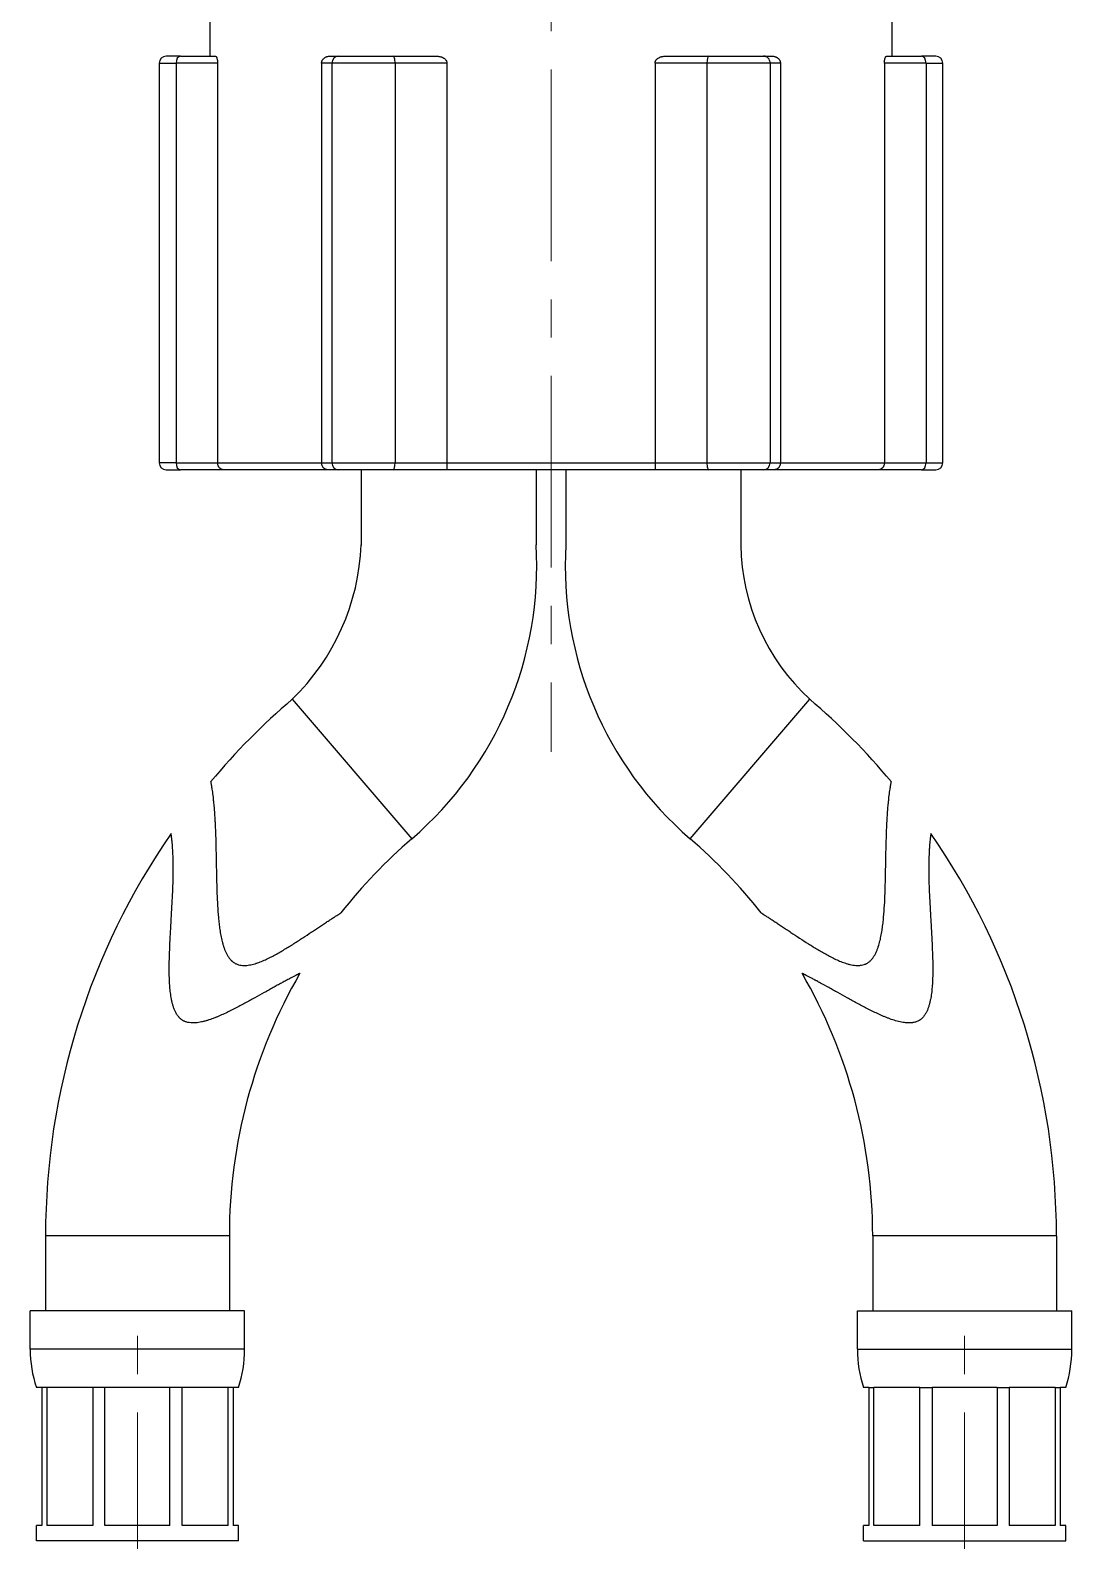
# Model space of a CAD drawing. Extents: x 1661 to 2451, y 0 to 579.
# Drawn here: x 1856.1 to 1924.1, y 108.5 to 207.1 of the extents above; entities that cross this region are included whole.
import ezdxf

# ---------------------------------------------------------------- set-up
doc = ezdxf.new("R2010")
doc.units = 0
doc.header["$LTSCALE"] = 10
doc.header["$MEASUREMENT"] = 0
doc.linetypes.add('CENTER', pattern=[2, 1.25, -0.25, 0.25, -0.25])
doc.layers.add('1', color=7, linetype='CONTINUOUS')
doc.layers.add('BODY', color=7, linetype='CONTINUOUS')

msp = doc.modelspace()

# ---------------------------------------------------------------- linework, layer by layer
at = {"layer": '1', "color": 7, "linetype": 'Continuous', "lineweight": -3}
for p, q in [((1867.869, 233.002), (1867.869, 205.372)), ((1912.419, 205.372), (1912.419, 233.002)), ((1865.956, 205.372), (1865.018, 205.372)), ((1865.956, 205.372), (1868.232, 205.372)), ((1875.718, 205.372), (1876.278, 205.372)), ((1876.278, 205.372), (1879.821, 205.372)), ((1879.821, 205.372), (1882.658, 205.372)), ((1897.629, 205.372), (1900.467, 205.372)), ((1900.467, 205.372), (1904.009, 205.372)), ((1904.009, 205.372), (1904.57, 205.372)), ((1912.055, 205.372), (1914.332, 205.372)), ((1915.269, 205.372), (1914.332, 205.372)), ((1864.568, 204.922), (1865.662, 204.922)), ((1864.568, 204.922), (1864.568, 178.822)), ((1865.662, 204.922), (1865.662, 178.822)), ((1868.376, 204.922), (1865.662, 204.922)), ((1868.376, 204.922), (1868.376, 178.822)), ((1875.836, 204.922), (1875.168, 204.922)), ((1875.168, 204.922), (1875.168, 178.822)), ((1875.836, 204.922), (1875.836, 178.822)), ((1879.969, 204.922), (1875.836, 204.922)), ((1883.352, 204.922), (1879.969, 204.922)), ((1879.969, 204.922), (1879.969, 178.822)), ((1883.352, 204.922), (1883.352, 178.822)), ((1896.936, 204.922), (1896.936, 178.822)), ((1900.318, 204.922), (1896.936, 204.922)), ((1900.318, 204.922), (1900.318, 178.822)), ((1904.451, 204.922), (1900.318, 204.922)), ((1905.12, 204.922), (1904.451, 204.922)), ((1904.451, 204.922), (1904.451, 178.822)), ((1905.12, 204.922), (1905.12, 178.822)), ((1914.626, 204.922), (1911.912, 204.922)), ((1911.912, 204.922), (1911.912, 178.822)), ((1914.626, 204.922), (1915.719, 204.922)), ((1914.626, 204.922), (1914.626, 178.822)), ((1915.719, 178.822), (1915.719, 204.922)), ((1865.662, 178.822), (1864.568, 178.822)), ((1865.662, 178.822), (1868.376, 178.822)), ((1868.376, 178.822), (1875.168, 178.822)), ((1875.168, 178.822), (1875.836, 178.822)), ((1875.836, 178.822), (1879.969, 178.822)), ((1879.969, 178.822), (1883.352, 178.822)), ((1883.352, 178.822), (1896.936, 178.822)), ((1896.936, 178.822), (1900.318, 178.822)), ((1900.318, 178.822), (1904.451, 178.822)), ((1904.451, 178.822), (1905.12, 178.822)), ((1905.12, 178.822), (1911.912, 178.822)), ((1911.912, 178.822), (1914.626, 178.822)), ((1914.626, 178.822), (1915.719, 178.822)), ((1865.018, 178.372), (1865.956, 178.372)), ((1868.784, 178.372), (1865.956, 178.372)), ((1875.582, 178.372), (1868.784, 178.372)), ((1876.278, 178.372), (1875.582, 178.372)), ((1879.821, 178.372), (1876.278, 178.372)), ((1877.753, 178.356), (1877.753, 173.446)), ((1883.346, 178.372), (1879.821, 178.372)), ((1896.941, 178.372), (1883.346, 178.372)), ((1889.168, 178.391), (1889.168, 173.48)), ((1891.119, 178.391), (1891.119, 173.48)), ((1900.467, 178.372), (1896.941, 178.372)), ((1904.009, 178.372), (1900.467, 178.372)), ((1902.535, 178.356), (1902.535, 173.446)), ((1904.706, 178.372), (1904.009, 178.372)), ((1911.503, 178.372), (1904.706, 178.372)), ((1914.332, 178.372), (1911.503, 178.372)), ((1914.332, 178.372), (1915.269, 178.372)), ((1873.245, 163.393), (1881.057, 154.284)), ((1899.23, 154.284), (1907.042, 163.393)), ((1857.144, 128.372), (1857.144, 123.462)), ((1863.144, 128.372), (1857.144, 128.372)), ((1869.144, 128.372), (1863.144, 128.372)), ((1869.144, 128.372), (1869.144, 123.462)), ((1911.144, 128.372), (1911.144, 123.462)), ((1917.144, 128.372), (1911.144, 128.372)), ((1923.144, 128.372), (1917.144, 128.372)), ((1923.144, 128.372), (1923.144, 123.462)), ((1870.144, 123.462), (1856.144, 123.462)), ((1856.144, 120.96), (1856.144, 123.462)), ((1870.144, 120.96), (1870.144, 123.462)), ((1910.144, 123.462), (1924.144, 123.462)), ((1910.144, 120.96), (1910.144, 123.462)), ((1924.144, 120.96), (1924.144, 123.462)), ((1870.144, 120.96), (1856.144, 120.96)), ((1910.144, 120.96), (1924.144, 120.96)), ((1856.894, 118.462), (1856.544, 118.462)), ((1856.894, 118.462), (1856.894, 109.462)), ((1857.222, 118.462), (1856.894, 118.462)), ((1857.222, 118.462), (1857.222, 109.462)), ((1860.23, 118.462), (1857.222, 118.462)), ((1860.23, 118.462), (1860.23, 109.462)), ((1861.023, 118.462), (1860.23, 118.462)), ((1861.023, 109.462), (1861.023, 118.462)), ((1865.265, 118.462), (1861.023, 118.462)), ((1865.265, 109.462), (1865.265, 118.462)), ((1866.07, 118.462), (1865.265, 118.462)), ((1866.07, 109.462), (1866.07, 118.462)), ((1869.06, 118.462), (1866.07, 118.462)), ((1869.06, 109.462), (1869.06, 118.462)), ((1869.394, 118.462), (1869.06, 118.462)), ((1869.394, 118.462), (1869.394, 109.462)), ((1869.744, 118.462), (1869.394, 118.462)), ((1910.894, 118.462), (1910.544, 118.462)), ((1910.894, 118.462), (1910.894, 109.462)), ((1910.894, 118.462), (1911.228, 118.462)), ((1911.228, 109.462), (1911.228, 118.462)), ((1914.218, 118.462), (1911.228, 118.462)), ((1914.218, 109.462), (1914.218, 118.462)), ((1914.218, 118.462), (1915.023, 118.462)), ((1915.023, 118.462), (1915.023, 109.462)), ((1919.265, 118.462), (1915.023, 118.462)), ((1919.265, 118.462), (1919.265, 109.462)), ((1919.265, 118.462), (1920.058, 118.462)), ((1920.058, 118.462), (1920.058, 109.462)), ((1923.066, 118.462), (1920.058, 118.462)), ((1923.066, 118.462), (1923.066, 109.462)), ((1923.066, 118.462), (1923.394, 118.462)), ((1923.394, 118.462), (1923.394, 109.462)), ((1923.744, 118.462), (1923.394, 118.462)), ((1856.894, 109.462), (1856.544, 109.462)), ((1856.544, 108.462), (1856.544, 109.462)), ((1860.23, 109.462), (1857.222, 109.462)), ((1865.265, 109.462), (1861.023, 109.462)), ((1869.06, 109.462), (1866.07, 109.462)), ((1869.744, 109.462), (1869.394, 109.462)), ((1869.744, 108.462), (1869.744, 109.462)), ((1910.894, 109.462), (1910.544, 109.462)), ((1910.544, 108.462), (1910.544, 109.462)), ((1914.218, 109.462), (1911.228, 109.462)), ((1919.265, 109.462), (1915.023, 109.462)), ((1923.066, 109.462), (1920.058, 109.462)), ((1923.744, 109.462), (1923.394, 109.462)), ((1923.744, 108.462), (1923.744, 109.462)), ((1869.744, 108.462), (1856.544, 108.462)), ((1910.544, 108.462), (1923.744, 108.462))]:
    msp.add_line(p, q, dxfattribs=at)
for centre, radius, start, end in [((1865.018, 204.922), 0.45, 90, 180), ((1915.269, 204.922), 0.45, 0, 90), ((1865.018, 178.822), 0.45, 180, 270), ((1915.269, 178.822), 0.45, 270, 0), ((1862.937, 174.05), 14.827, 314.04719, 357.79671), ((1865.709, 172.081), 23.501, 310.77514, 3.41453), ((1914.578, 172.081), 23.501, 176.58547, 229.22486), ((1916.472, 173.658), 13.939, 180.87193, 227.42924), ((1903.28, 128.372), 46.136, 130.61688, 140.02549), ((1877.008, 128.372), 46.136, 39.97451, 49.38312), ((1903.28, 128.372), 46.136, 145.31781, 180), ((1903.28, 128.372), 34.136, 130.61688, 141.86291), ((1877.008, 128.372), 34.136, 38.13709, 49.38312), ((1877.008, 128.372), 46.136, 0, 34.68219), ((1903.28, 128.372), 34.136, 149.86664, 180), ((1877.008, 128.372), 34.136, 0, 30.13336), ((1864.144, 120.96), 8, 180, 198.19487), ((1862.144, 120.96), 8, 341.80513, 0), ((1918.144, 120.96), 8, 180, 198.19487), ((1916.144, 120.96), 8, 341.80513, 0)]:
    msp.add_arc(centre, radius, start, end, dxfattribs=at)
for centre, major_axis, ratio, start_param, end_param in [((1865.956, 204.922), (0, -0.45), 0.652821, 3.141593, 4.712389), ((1876.278, 204.922), (0, -0.45), 0.982435, 3.141593, 4.712389), ((1879.821, 204.922), (0, -0.45), 0.329614, 1.570796, 3.141593), ((1900.467, 204.922), (0, -0.45), 0.329614, 3.141593, 4.712389), ((1904.009, 204.922), (0, -0.45), 0.982435, 1.570796, 3.141593), ((1914.332, 204.922), (0, 0.45), 0.652821, 4.712389, 6.283185), ((1865.956, 178.822), (0, -0.45), 0.652821, 4.712389, 6.283185), ((1876.278, 178.822), (0, -0.45), 0.982435, 4.712389, 6.283185), ((1879.821, 178.822), (0, -0.45), 0.329614, 0, 1.570796), ((1900.467, 178.822), (0, 0.45), 0.329614, 1.570796, 3.141593), ((1904.009, 178.822), (0, 0.45), 0.982435, 3.141593, 4.712389), ((1914.332, 178.822), (0, 0.45), 0.652821, 3.141593, 4.712389)]:
    msp.add_ellipse(centre, major_axis=major_axis, ratio=ratio, start_param=start_param, end_param=end_param, dxfattribs=at)
for points, knots in [([(1868.232, 205.372), (1868.239, 205.372), (1868.246, 205.37), (1868.261, 205.362), (1868.268, 205.356), (1868.282, 205.34), (1868.29, 205.33), (1868.301, 205.311), (1868.304, 205.305), (1868.311, 205.29), (1868.315, 205.282), (1868.325, 205.256), (1868.332, 205.236), (1868.345, 205.19), (1868.352, 205.165), (1868.358, 205.128), (1868.36, 205.12), (1868.362, 205.105), (1868.363, 205.097), (1868.367, 205.072), (1868.369, 205.055), (1868.372, 205.019), (1868.373, 205), (1868.375, 204.961), (1868.376, 204.942), (1868.376, 204.922)], [0, 0, 0, 0, 0.125, 0.125, 0.25, 0.25, 0.375, 0.375, 0.4375, 0.4375, 0.5, 0.5, 0.625, 0.625, 0.75, 0.75, 0.78125, 0.78125, 0.8125, 0.8125, 0.875, 0.875, 0.9375, 0.9375, 1, 1, 1, 1]), ([(1875.168, 204.922), (1875.168, 204.942), (1875.169, 204.961), (1875.174, 204.99), (1875.176, 204.999), (1875.18, 205.018), (1875.183, 205.027), (1875.192, 205.055), (1875.199, 205.072), (1875.211, 205.096), (1875.215, 205.104), (1875.224, 205.12), (1875.229, 205.128), (1875.253, 205.164), (1875.275, 205.19), (1875.311, 205.224), (1875.323, 205.235), (1875.348, 205.255), (1875.361, 205.264), (1875.401, 205.29), (1875.428, 205.305), (1875.469, 205.323), (1875.483, 205.329), (1875.512, 205.339), (1875.526, 205.344), (1875.57, 205.356), (1875.599, 205.362), (1875.658, 205.37), (1875.688, 205.372), (1875.718, 205.372)], [0, 0, 0, 0, 0.0625, 0.0625, 0.09375, 0.09375, 0.125, 0.125, 0.1875, 0.1875, 0.21875, 0.21875, 0.25, 0.25, 0.375, 0.375, 0.4375, 0.4375, 0.5, 0.5, 0.625, 0.625, 0.6875, 0.6875, 0.75, 0.75, 0.875, 0.875, 1, 1, 1, 1]), ([(1882.658, 205.372), (1882.696, 205.372), (1882.732, 205.37), (1882.805, 205.362), (1882.841, 205.356), (1882.913, 205.34), (1882.949, 205.33), (1883.002, 205.311), (1883.019, 205.305), (1883.054, 205.29), (1883.071, 205.282), (1883.121, 205.256), (1883.153, 205.236), (1883.214, 205.19), (1883.242, 205.165), (1883.273, 205.128), (1883.279, 205.12), (1883.291, 205.105), (1883.296, 205.097), (1883.312, 205.072), (1883.321, 205.055), (1883.336, 205.019), (1883.342, 205), (1883.35, 204.961), (1883.352, 204.942), (1883.352, 204.922)], [0, 0, 0, 0, 0.125, 0.125, 0.25, 0.25, 0.375, 0.375, 0.4375, 0.4375, 0.5, 0.5, 0.625, 0.625, 0.75, 0.75, 0.78125, 0.78125, 0.8125, 0.8125, 0.875, 0.875, 0.9375, 0.9375, 1, 1, 1, 1]), ([(1896.936, 204.922), (1896.936, 204.942), (1896.938, 204.961), (1896.944, 204.99), (1896.946, 204.999), (1896.952, 205.018), (1896.956, 205.027), (1896.967, 205.055), (1896.976, 205.072), (1896.991, 205.096), (1896.997, 205.104), (1897.008, 205.12), (1897.014, 205.128), (1897.045, 205.164), (1897.073, 205.19), (1897.119, 205.224), (1897.135, 205.235), (1897.167, 205.255), (1897.183, 205.264), (1897.233, 205.29), (1897.267, 205.305), (1897.32, 205.323), (1897.337, 205.329), (1897.373, 205.339), (1897.391, 205.344), (1897.446, 205.356), (1897.482, 205.362), (1897.555, 205.37), (1897.592, 205.372), (1897.629, 205.372)], [0, 0, 0, 0, 0.0625, 0.0625, 0.09375, 0.09375, 0.125, 0.125, 0.1875, 0.1875, 0.21875, 0.21875, 0.25, 0.25, 0.375, 0.375, 0.4375, 0.4375, 0.5, 0.5, 0.625, 0.625, 0.6875, 0.6875, 0.75, 0.75, 0.875, 0.875, 1, 1, 1, 1]), ([(1904.57, 205.372), (1904.6, 205.372), (1904.63, 205.37), (1904.688, 205.362), (1904.717, 205.356), (1904.775, 205.34), (1904.803, 205.33), (1904.845, 205.311), (1904.859, 205.305), (1904.886, 205.29), (1904.9, 205.282), (1904.939, 205.256), (1904.964, 205.236), (1905.012, 205.19), (1905.034, 205.165), (1905.059, 205.128), (1905.063, 205.12), (1905.072, 205.105), (1905.077, 205.097), (1905.089, 205.072), (1905.096, 205.055), (1905.107, 205.019), (1905.112, 205), (1905.118, 204.961), (1905.12, 204.942), (1905.12, 204.922)], [0, 0, 0, 0, 0.125, 0.125, 0.25, 0.25, 0.375, 0.375, 0.4375, 0.4375, 0.5, 0.5, 0.625, 0.625, 0.75, 0.75, 0.78125, 0.78125, 0.8125, 0.8125, 0.875, 0.875, 0.9375, 0.9375, 1, 1, 1, 1]), ([(1911.912, 204.922), (1911.912, 204.942), (1911.912, 204.961), (1911.914, 204.99), (1911.914, 204.999), (1911.916, 205.018), (1911.916, 205.027), (1911.919, 205.055), (1911.921, 205.072), (1911.924, 205.096), (1911.925, 205.104), (1911.928, 205.12), (1911.929, 205.128), (1911.936, 205.164), (1911.942, 205.19), (1911.952, 205.224), (1911.955, 205.235), (1911.962, 205.255), (1911.966, 205.264), (1911.976, 205.29), (1911.983, 205.305), (1911.994, 205.323), (1911.998, 205.329), (1912.005, 205.339), (1912.009, 205.344), (1912.02, 205.356), (1912.027, 205.362), (1912.041, 205.37), (1912.048, 205.372), (1912.055, 205.372)], [0, 0, 0, 0, 0.0625, 0.0625, 0.09375, 0.09375, 0.125, 0.125, 0.1875, 0.1875, 0.21875, 0.21875, 0.25, 0.25, 0.375, 0.375, 0.4375, 0.4375, 0.5, 0.5, 0.625, 0.625, 0.6875, 0.6875, 0.75, 0.75, 0.875, 0.875, 1, 1, 1, 1]), ([(1868.784, 178.372), (1868.778, 178.372), (1868.771, 178.372), (1868.758, 178.373), (1868.752, 178.373), (1868.732, 178.375), (1868.719, 178.377), (1868.693, 178.383), (1868.681, 178.386), (1868.655, 178.395), (1868.643, 178.399), (1868.607, 178.416), (1868.583, 178.429), (1868.55, 178.453), (1868.539, 178.461), (1868.519, 178.48), (1868.499, 178.499), (1868.48, 178.521), (1868.463, 178.543), (1868.455, 178.555), (1868.432, 178.592), (1868.419, 178.618), (1868.406, 178.653), (1868.403, 178.66), (1868.398, 178.674), (1868.396, 178.681), (1868.39, 178.703), (1868.387, 178.717), (1868.379, 178.761), (1868.376, 178.791), (1868.376, 178.822)], [0, 0, 0, 0, 0.03125, 0.03125, 0.0625, 0.0625, 0.125, 0.125, 0.1875, 0.1875, 0.25, 0.25, 0.375, 0.375, 0.4375, 0.4375, 0.5, 0.5625, 0.5625, 0.625, 0.625, 0.75, 0.75, 0.78125, 0.78125, 0.8125, 0.8125, 0.875, 0.875, 1, 1, 1, 1]), ([(1875.582, 178.372), (1875.575, 178.372), (1875.568, 178.372), (1875.555, 178.373), (1875.549, 178.373), (1875.529, 178.375), (1875.516, 178.377), (1875.49, 178.383), (1875.477, 178.386), (1875.451, 178.395), (1875.439, 178.399), (1875.402, 178.416), (1875.379, 178.429), (1875.345, 178.453), (1875.334, 178.461), (1875.313, 178.48), (1875.293, 178.499), (1875.274, 178.521), (1875.257, 178.543), (1875.248, 178.555), (1875.225, 178.592), (1875.212, 178.618), (1875.198, 178.653), (1875.196, 178.66), (1875.191, 178.674), (1875.189, 178.681), (1875.182, 178.703), (1875.179, 178.717), (1875.171, 178.761), (1875.168, 178.791), (1875.168, 178.822)], [0, 0, 0, 0, 0.03125, 0.03125, 0.0625, 0.0625, 0.125, 0.125, 0.1875, 0.1875, 0.25, 0.25, 0.375, 0.375, 0.4375, 0.4375, 0.5, 0.5625, 0.5625, 0.625, 0.625, 0.75, 0.75, 0.78125, 0.78125, 0.8125, 0.8125, 0.875, 0.875, 1, 1, 1, 1]), ([(1883.352, 178.822), (1883.352, 178.791), (1883.352, 178.761), (1883.352, 178.717), (1883.352, 178.703), (1883.351, 178.681), (1883.351, 178.674), (1883.351, 178.66), (1883.351, 178.653), (1883.351, 178.618), (1883.351, 178.592), (1883.351, 178.555), (1883.35, 178.543), (1883.35, 178.521), (1883.35, 178.499), (1883.35, 178.48), (1883.349, 178.461), (1883.349, 178.453), (1883.349, 178.429), (1883.349, 178.416), (1883.348, 178.399), (1883.348, 178.395), (1883.348, 178.386), (1883.347, 178.383), (1883.347, 178.377), (1883.347, 178.375), (1883.347, 178.373), (1883.347, 178.373), (1883.347, 178.372), (1883.346, 178.372), (1883.346, 178.372)], [0, 0, 0, 0, 0.125, 0.125, 0.1875, 0.1875, 0.21875, 0.21875, 0.25, 0.25, 0.375, 0.375, 0.4375, 0.4375, 0.5, 0.5625, 0.5625, 0.625, 0.625, 0.75, 0.75, 0.8125, 0.8125, 0.875, 0.875, 0.9375, 0.9375, 0.96875, 0.96875, 1, 1, 1, 1]), ([(1896.936, 178.822), (1896.936, 178.791), (1896.936, 178.761), (1896.936, 178.717), (1896.936, 178.703), (1896.936, 178.681), (1896.936, 178.674), (1896.936, 178.66), (1896.936, 178.653), (1896.937, 178.618), (1896.937, 178.592), (1896.937, 178.555), (1896.937, 178.543), (1896.937, 178.521), (1896.938, 178.499), (1896.938, 178.48), (1896.938, 178.461), (1896.938, 178.453), (1896.939, 178.429), (1896.939, 178.416), (1896.94, 178.399), (1896.94, 178.395), (1896.94, 178.386), (1896.94, 178.383), (1896.941, 178.377), (1896.941, 178.375), (1896.941, 178.373), (1896.941, 178.373), (1896.941, 178.372), (1896.941, 178.372), (1896.941, 178.372)], [0, 0, 0, 0, 0.125, 0.125, 0.1875, 0.1875, 0.21875, 0.21875, 0.25, 0.25, 0.375, 0.375, 0.4375, 0.4375, 0.5, 0.5625, 0.5625, 0.625, 0.625, 0.75, 0.75, 0.8125, 0.8125, 0.875, 0.875, 0.9375, 0.9375, 0.96875, 0.96875, 1, 1, 1, 1]), ([(1905.12, 178.822), (1905.12, 178.791), (1905.117, 178.761), (1905.109, 178.717), (1905.105, 178.703), (1905.099, 178.681), (1905.097, 178.674), (1905.092, 178.66), (1905.089, 178.653), (1905.076, 178.618), (1905.063, 178.592), (1905.04, 178.555), (1905.031, 178.543), (1905.014, 178.521), (1904.995, 178.499), (1904.975, 178.48), (1904.954, 178.461), (1904.943, 178.453), (1904.909, 178.429), (1904.886, 178.416), (1904.849, 178.399), (1904.836, 178.395), (1904.811, 178.386), (1904.798, 178.383), (1904.772, 178.377), (1904.759, 178.375), (1904.739, 178.373), (1904.732, 178.373), (1904.719, 178.372), (1904.713, 178.372), (1904.706, 178.372)], [0, 0, 0, 0, 0.125, 0.125, 0.1875, 0.1875, 0.21875, 0.21875, 0.25, 0.25, 0.375, 0.375, 0.4375, 0.4375, 0.5, 0.5625, 0.5625, 0.625, 0.625, 0.75, 0.75, 0.8125, 0.8125, 0.875, 0.875, 0.9375, 0.9375, 0.96875, 0.96875, 1, 1, 1, 1]), ([(1911.912, 178.822), (1911.912, 178.791), (1911.909, 178.761), (1911.901, 178.717), (1911.898, 178.703), (1911.891, 178.681), (1911.889, 178.674), (1911.885, 178.66), (1911.882, 178.653), (1911.869, 178.618), (1911.856, 178.592), (1911.833, 178.555), (1911.825, 178.543), (1911.807, 178.521), (1911.789, 178.499), (1911.769, 178.48), (1911.748, 178.461), (1911.738, 178.453), (1911.704, 178.429), (1911.681, 178.416), (1911.645, 178.399), (1911.632, 178.395), (1911.607, 178.386), (1911.594, 178.383), (1911.569, 178.377), (1911.556, 178.375), (1911.536, 178.373), (1911.53, 178.373), (1911.517, 178.372), (1911.51, 178.372), (1911.503, 178.372)], [0, 0, 0, 0, 0.125, 0.125, 0.1875, 0.1875, 0.21875, 0.21875, 0.25, 0.25, 0.375, 0.375, 0.4375, 0.4375, 0.5, 0.5625, 0.5625, 0.625, 0.625, 0.75, 0.75, 0.8125, 0.8125, 0.875, 0.875, 0.9375, 0.9375, 0.96875, 0.96875, 1, 1, 1, 1]), ([(1867.924, 158.012), (1867.924, 158.012), (1867.926, 158.006), (1867.93, 157.984), (1867.936, 157.951), (1867.951, 157.869), (1867.964, 157.793), (1867.973, 157.738), (1867.975, 157.727), (1867.979, 157.703), (1867.985, 157.668), (1867.991, 157.629), (1868.004, 157.549), (1868.012, 157.49), (1868.04, 157.3), (1868.059, 157.156), (1868.08, 156.972), (1868.083, 156.951), (1868.087, 156.91), (1868.094, 156.846), (1868.111, 156.694), (1868.124, 156.556), (1868.15, 156.271), (1868.166, 156.069), (1868.183, 155.802), (1868.187, 155.748), (1868.194, 155.639), (1868.197, 155.584), (1868.206, 155.418), (1868.212, 155.306), (1868.229, 154.965), (1868.238, 154.732), (1868.254, 154.256), (1868.261, 154.013), (1868.27, 153.642), (1868.272, 153.517), (1868.276, 153.329), (1868.278, 153.266), (1868.28, 153.14), (1868.281, 153.076), (1868.287, 152.76), (1868.292, 152.505), (1868.302, 151.995), (1868.307, 151.738), (1868.319, 151.224), (1868.327, 150.966), (1868.346, 150.448), (1868.357, 150.188), (1868.388, 149.668), (1868.406, 149.407), (1868.442, 149.015), (1868.456, 148.884), (1868.479, 148.688), (1868.487, 148.622), (1868.504, 148.491), (1868.513, 148.426), (1868.543, 148.229), (1868.565, 148.098), (1868.615, 147.839), (1868.643, 147.71), (1868.692, 147.517), (1868.709, 147.453), (1868.747, 147.327), (1868.766, 147.264), (1868.809, 147.14), (1868.832, 147.078), (1868.88, 146.957), (1868.907, 146.898), (1868.963, 146.78), (1868.994, 146.723), (1869.044, 146.638), (1869.061, 146.61), (1869.097, 146.556), (1869.116, 146.529), (1869.174, 146.452), (1869.215, 146.403), (1869.271, 146.345), (1869.283, 146.334), (1869.306, 146.312), (1869.318, 146.301), (1869.354, 146.269), (1869.379, 146.249), (1869.455, 146.193), (1869.508, 146.16), (1869.592, 146.119), (1869.62, 146.107), (1869.678, 146.084), (1869.708, 146.074), (1869.798, 146.048), (1869.858, 146.036), (1869.979, 146.02), (1870.04, 146.016), (1870.132, 146.015), (1870.163, 146.016), (1870.224, 146.019), (1870.255, 146.021), (1870.346, 146.029), (1870.406, 146.038), (1870.525, 146.059), (1870.585, 146.071), (1870.703, 146.1), (1870.761, 146.116), (1870.849, 146.142), (1870.878, 146.151), (1870.935, 146.17), (1870.964, 146.179), (1871.051, 146.209), (1871.107, 146.23), (1871.277, 146.296), (1871.387, 146.343), (1871.606, 146.443), (1871.714, 146.495), (1871.928, 146.603), (1872.033, 146.659), (1872.347, 146.83), (1872.552, 146.949), (1872.957, 147.192), (1873.156, 147.316), (1873.451, 147.503), (1873.549, 147.566), (1873.743, 147.691), (1873.839, 147.754), (1874.126, 147.941), (1874.313, 148.065), (1874.589, 148.247), (1874.679, 148.308), (1874.859, 148.426), (1874.947, 148.485), (1875.121, 148.601), (1875.207, 148.657), (1875.333, 148.74), (1875.374, 148.768), (1875.457, 148.822), (1875.497, 148.849), (1875.617, 148.928), (1875.695, 148.978), (1875.842, 149.074), (1875.912, 149.12), (1875.995, 149.174), (1876.011, 149.184), (1876.043, 149.205), (1876.059, 149.215), (1876.104, 149.244), (1876.133, 149.263), (1876.216, 149.316), (1876.264, 149.346), (1876.324, 149.385), (1876.342, 149.396), (1876.366, 149.411), (1876.373, 149.416), (1876.386, 149.425), (1876.417, 149.444), (1876.431, 149.453), (1876.431, 149.453)], [0, 0, 0, 0, 0.015625, 0.015625, 0.03125, 0.046875, 0.0625, 0.0625, 0.066406, 0.066406, 0.070312, 0.078125, 0.078125, 0.09375, 0.09375, 0.125, 0.125, 0.128906, 0.128906, 0.132812, 0.140625, 0.15625, 0.15625, 0.1875, 0.1875, 0.195312, 0.195312, 0.203125, 0.203125, 0.21875, 0.21875, 0.25, 0.25, 0.28125, 0.28125, 0.296875, 0.296875, 0.304687, 0.304687, 0.3125, 0.3125, 0.34375, 0.34375, 0.375, 0.375, 0.40625, 0.40625, 0.4375, 0.4375, 0.46875, 0.46875, 0.484375, 0.484375, 0.492187, 0.492187, 0.5, 0.5, 0.515625, 0.515625, 0.53125, 0.53125, 0.539063, 0.539063, 0.546875, 0.546875, 0.554688, 0.554688, 0.5625, 0.5625, 0.570313, 0.570313, 0.574219, 0.574219, 0.578125, 0.578125, 0.585938, 0.585938, 0.587891, 0.587891, 0.589844, 0.589844, 0.59375, 0.59375, 0.601563, 0.601563, 0.605469, 0.605469, 0.609375, 0.609375, 0.617188, 0.617188, 0.625, 0.625, 0.628906, 0.628906, 0.632813, 0.632813, 0.640625, 0.640625, 0.648438, 0.648438, 0.65625, 0.65625, 0.660156, 0.660156, 0.664063, 0.664063, 0.671875, 0.671875, 0.6875, 0.6875, 0.703125, 0.703125, 0.71875, 0.71875, 0.75, 0.75, 0.78125, 0.78125, 0.796875, 0.796875, 0.8125, 0.8125, 0.84375, 0.84375, 0.859375, 0.859375, 0.875, 0.875, 0.890625, 0.890625, 0.898438, 0.898438, 0.90625, 0.90625, 0.921875, 0.921875, 0.9375, 0.9375, 0.941406, 0.941406, 0.945313, 0.945313, 0.953125, 0.953125, 0.96875, 0.96875, 0.976563, 0.976563, 0.980469, 0.980469, 0.984375, 1, 1, 1, 1]), ([(1903.857, 149.453), (1903.857, 149.453), (1903.868, 149.445), (1903.901, 149.425), (1903.921, 149.412), (1903.946, 149.396), (1903.964, 149.384), (1903.974, 149.378), (1904.025, 149.346), (1904.074, 149.314), (1904.184, 149.244), (1904.246, 149.204), (1904.329, 149.15), (1904.346, 149.139), (1904.38, 149.117), (1904.398, 149.106), (1904.451, 149.071), (1904.487, 149.047), (1904.599, 148.974), (1904.676, 148.924), (1904.836, 148.819), (1904.918, 148.765), (1905.087, 148.653), (1905.173, 148.596), (1905.348, 148.48), (1905.437, 148.421), (1905.619, 148.301), (1905.711, 148.24), (1905.988, 148.056), (1906.177, 147.931), (1906.56, 147.681), (1906.755, 147.555), (1907.15, 147.304), (1907.35, 147.18), (1907.656, 146.997), (1907.759, 146.936), (1907.966, 146.817), (1908.071, 146.759), (1908.282, 146.644), (1908.389, 146.588), (1908.604, 146.48), (1908.712, 146.428), (1908.932, 146.329), (1909.043, 146.283), (1909.269, 146.197), (1909.384, 146.157), (1909.53, 146.115), (1909.559, 146.107), (1909.618, 146.092), (1909.648, 146.084), (1909.737, 146.064), (1909.797, 146.052), (1909.917, 146.033), (1909.977, 146.025), (1910.098, 146.016), (1910.159, 146.014), (1910.251, 146.017), (1910.282, 146.019), (1910.344, 146.024), (1910.374, 146.028), (1910.466, 146.043), (1910.525, 146.057), (1910.614, 146.086), (1910.643, 146.097), (1910.686, 146.115), (1910.701, 146.122), (1910.729, 146.135), (1910.743, 146.143), (1910.812, 146.18), (1910.864, 146.214), (1910.939, 146.273), (1910.963, 146.294), (1911.009, 146.338), (1911.032, 146.361), (1911.098, 146.432), (1911.138, 146.482), (1911.212, 146.587), (1911.247, 146.642), (1911.295, 146.727), (1911.311, 146.756), (1911.341, 146.815), (1911.355, 146.844), (1911.397, 146.934), (1911.423, 146.994), (1911.47, 147.116), (1911.492, 147.178), (1911.554, 147.364), (1911.59, 147.491), (1911.629, 147.651), (1911.637, 147.683), (1911.652, 147.748), (1911.659, 147.78), (1911.68, 147.877), (1911.693, 147.942), (1911.729, 148.136), (1911.751, 148.266), (1911.789, 148.526), (1911.805, 148.655), (1911.835, 148.915), (1911.848, 149.045), (1911.884, 149.435), (1911.902, 149.695), (1911.932, 150.216), (1911.943, 150.476), (1911.957, 150.865), (1911.961, 150.995), (1911.967, 151.189), (1911.969, 151.254), (1911.972, 151.384), (1911.974, 151.449), (1911.982, 151.772), (1911.987, 152.029), (1911.996, 152.538), (1912.001, 152.79), (1912.01, 153.288), (1912.015, 153.535), (1912.027, 154.022), (1912.034, 154.262), (1912.05, 154.735), (1912.059, 154.968), (1912.073, 155.254), (1912.076, 155.31), (1912.08, 155.395), (1912.082, 155.423), (1912.085, 155.479), (1912.093, 155.619), (1912.101, 155.754), (1912.122, 156.072), (1912.138, 156.274), (1912.164, 156.559), (1912.173, 156.651), (1912.187, 156.784), (1912.191, 156.828), (1912.201, 156.913), (1912.205, 156.955), (1912.229, 157.157), (1912.248, 157.301), (1912.275, 157.49), (1912.284, 157.548), (1912.297, 157.629), (1912.303, 157.667), (1912.309, 157.703), (1912.312, 157.726), (1912.314, 157.737), (1912.323, 157.792), (1912.337, 157.869), (1912.352, 157.951), (1912.358, 157.984), (1912.362, 158.006), (1912.363, 158.012), (1912.363, 158.012)], [0, 0, 0, 0, 0.015625, 0.015625, 0.023437, 0.027344, 0.027344, 0.03125, 0.03125, 0.046875, 0.046875, 0.0625, 0.0625, 0.066406, 0.066406, 0.070312, 0.070312, 0.078125, 0.078125, 0.09375, 0.09375, 0.109375, 0.109375, 0.125, 0.125, 0.140625, 0.140625, 0.15625, 0.15625, 0.1875, 0.1875, 0.21875, 0.21875, 0.25, 0.25, 0.265625, 0.265625, 0.28125, 0.28125, 0.296875, 0.296875, 0.3125, 0.3125, 0.328125, 0.328125, 0.34375, 0.34375, 0.347656, 0.347656, 0.351562, 0.351562, 0.359375, 0.359375, 0.367187, 0.367187, 0.375, 0.375, 0.378906, 0.378906, 0.382812, 0.382812, 0.390625, 0.390625, 0.394531, 0.394531, 0.396484, 0.396484, 0.398437, 0.398437, 0.40625, 0.40625, 0.410156, 0.410156, 0.414062, 0.414062, 0.421875, 0.421875, 0.429687, 0.429687, 0.433594, 0.433594, 0.4375, 0.4375, 0.445312, 0.445312, 0.453125, 0.453125, 0.46875, 0.46875, 0.472656, 0.472656, 0.476562, 0.476562, 0.484375, 0.484375, 0.5, 0.5, 0.515625, 0.515625, 0.53125, 0.53125, 0.5625, 0.5625, 0.59375, 0.59375, 0.609375, 0.609375, 0.617187, 0.617187, 0.625, 0.625, 0.65625, 0.65625, 0.6875, 0.6875, 0.71875, 0.71875, 0.75, 0.75, 0.78125, 0.78125, 0.789062, 0.789062, 0.792969, 0.792969, 0.796875, 0.8125, 0.8125, 0.84375, 0.84375, 0.859375, 0.859375, 0.867187, 0.867187, 0.875, 0.875, 0.90625, 0.90625, 0.921875, 0.921875, 0.929687, 0.933594, 0.933594, 0.9375, 0.9375, 0.953125, 0.96875, 0.984375, 0.984375, 1, 1, 1, 1]), ([(1873.757, 145.509), (1873.757, 145.509), (1873.749, 145.505), (1873.718, 145.489), (1873.696, 145.478), (1873.651, 145.455), (1873.625, 145.442), (1873.596, 145.427), (1873.576, 145.416), (1873.566, 145.411), (1873.511, 145.383), (1873.461, 145.357), (1873.352, 145.3), (1873.292, 145.268), (1873.162, 145.2), (1873.093, 145.163), (1872.983, 145.104), (1872.945, 145.084), (1872.868, 145.043), (1872.828, 145.021), (1872.708, 144.957), (1872.625, 144.912), (1872.455, 144.818), (1872.367, 144.77), (1872.187, 144.671), (1872.095, 144.62), (1871.908, 144.516), (1871.812, 144.463), (1871.666, 144.381), (1871.616, 144.354), (1871.517, 144.298), (1871.467, 144.27), (1871.216, 144.13), (1871.011, 144.015), (1870.593, 143.784), (1870.381, 143.667), (1869.949, 143.433), (1869.729, 143.317), (1869.392, 143.144), (1869.279, 143.088), (1869.05, 142.975), (1868.934, 142.92), (1868.7, 142.812), (1868.581, 142.759), (1868.401, 142.682), (1868.34, 142.657), (1868.218, 142.608), (1868.157, 142.584), (1867.971, 142.514), (1867.846, 142.47), (1867.655, 142.412), (1867.591, 142.393), (1867.494, 142.367), (1867.462, 142.359), (1867.396, 142.343), (1867.364, 142.336), (1867.265, 142.315), (1867.199, 142.303), (1867.067, 142.283), (1867.001, 142.275), (1866.867, 142.266), (1866.8, 142.264), (1866.665, 142.267), (1866.597, 142.272), (1866.46, 142.293), (1866.393, 142.309), (1866.295, 142.34), (1866.263, 142.352), (1866.215, 142.373), (1866.199, 142.38), (1866.168, 142.395), (1866.153, 142.403), (1866.076, 142.445), (1866.02, 142.484), (1865.941, 142.551), (1865.916, 142.575), (1865.879, 142.612), (1865.868, 142.625), (1865.844, 142.651), (1865.833, 142.664), (1865.778, 142.732), (1865.738, 142.788), (1865.667, 142.906), (1865.634, 142.967), (1865.575, 143.093), (1865.549, 143.157), (1865.501, 143.286), (1865.48, 143.351), (1865.441, 143.482), (1865.424, 143.548), (1865.392, 143.681), (1865.378, 143.748), (1865.352, 143.882), (1865.34, 143.95), (1865.319, 144.085), (1865.31, 144.153), (1865.284, 144.358), (1865.27, 144.494), (1865.249, 144.766), (1865.241, 144.902), (1865.229, 145.173), (1865.225, 145.309), (1865.22, 145.58), (1865.219, 145.715), (1865.221, 146.121), (1865.226, 146.391), (1865.243, 146.93), (1865.254, 147.199), (1865.28, 147.736), (1865.294, 148.004), (1865.317, 148.404), (1865.324, 148.538), (1865.336, 148.737), (1865.34, 148.804), (1865.347, 148.937), (1865.351, 149.003), (1865.371, 149.334), (1865.386, 149.597), (1865.414, 150.118), (1865.427, 150.376), (1865.45, 150.885), (1865.459, 151.136), (1865.47, 151.508), (1865.473, 151.631), (1865.477, 151.813), (1865.478, 151.874), (1865.48, 151.993), (1865.481, 152.053), (1865.483, 152.347), (1865.482, 152.574), (1865.477, 152.898), (1865.474, 153.003), (1865.469, 153.156), (1865.467, 153.207), (1865.464, 153.281), (1865.463, 153.306), (1865.461, 153.354), (1865.45, 153.57), (1865.437, 153.764), (1865.417, 153.99), (1865.411, 154.061), (1865.402, 154.142), (1865.401, 154.158), (1865.397, 154.19), (1865.396, 154.205), (1865.391, 154.249), (1865.388, 154.277), (1865.378, 154.357), (1865.372, 154.403), (1865.362, 154.482), (1865.357, 154.516), (1865.349, 154.57), (1865.346, 154.59), (1865.344, 154.607), (1865.343, 154.61), (1865.343, 154.616), (1865.342, 154.622), (1865.341, 154.625), (1865.341, 154.625)], [0, 0, 0, 0, 0.015626, 0.015626, 0.031252, 0.031252, 0.039065, 0.042971, 0.042971, 0.046878, 0.046878, 0.062503, 0.062503, 0.078129, 0.078129, 0.093755, 0.093755, 0.101568, 0.101568, 0.109381, 0.109381, 0.125007, 0.125007, 0.140633, 0.140633, 0.156258, 0.156258, 0.171884, 0.171884, 0.179697, 0.179697, 0.18751, 0.18751, 0.218762, 0.218762, 0.250014, 0.250014, 0.281265, 0.281265, 0.296891, 0.296891, 0.312517, 0.312517, 0.328143, 0.328143, 0.335956, 0.335956, 0.343769, 0.343769, 0.359395, 0.359395, 0.367207, 0.367207, 0.371114, 0.371114, 0.37502, 0.37502, 0.382833, 0.382833, 0.390646, 0.390646, 0.398459, 0.398459, 0.406272, 0.406272, 0.414085, 0.414085, 0.417991, 0.417991, 0.419945, 0.419945, 0.421898, 0.421898, 0.429711, 0.429711, 0.433617, 0.433617, 0.435571, 0.435571, 0.437524, 0.437524, 0.445337, 0.445337, 0.45315, 0.45315, 0.460963, 0.460963, 0.468775, 0.468775, 0.476588, 0.476588, 0.484401, 0.484401, 0.492214, 0.492214, 0.500027, 0.500027, 0.515653, 0.515653, 0.531279, 0.531279, 0.546905, 0.546905, 0.562531, 0.562531, 0.593782, 0.593782, 0.625034, 0.625034, 0.656286, 0.656286, 0.671912, 0.671912, 0.679724, 0.679724, 0.687537, 0.687537, 0.718789, 0.718789, 0.750041, 0.750041, 0.781292, 0.781292, 0.796918, 0.796918, 0.804731, 0.804731, 0.812544, 0.812544, 0.843796, 0.843796, 0.859422, 0.859422, 0.867235, 0.867235, 0.871141, 0.871141, 0.875048, 0.906299, 0.906299, 0.921925, 0.921925, 0.925832, 0.925832, 0.929738, 0.929738, 0.937551, 0.937551, 0.953177, 0.953177, 0.968803, 0.968803, 0.984429, 0.984429, 0.988335, 0.988335, 0.992241, 1, 1, 1, 1]), ([(1914.946, 154.625), (1914.946, 154.625), (1914.945, 154.618), (1914.941, 154.591), (1914.938, 154.57), (1914.931, 154.517), (1914.926, 154.483), (1914.918, 154.423), (1914.915, 154.401), (1914.909, 154.354), (1914.906, 154.328), (1914.89, 154.195), (1914.877, 154.065), (1914.857, 153.837), (1914.851, 153.755), (1914.842, 153.625), (1914.839, 153.58), (1914.834, 153.489), (1914.831, 153.443), (1914.82, 153.205), (1914.813, 153.001), (1914.807, 152.676), (1914.806, 152.565), (1914.805, 152.422), (1914.805, 152.393), (1914.805, 152.336), (1914.805, 152.306), (1914.806, 152.219), (1914.806, 152.16), (1914.809, 151.865), (1914.814, 151.622), (1914.829, 151.129), (1914.838, 150.877), (1914.861, 150.367), (1914.874, 150.109), (1914.892, 149.782), (1914.896, 149.717), (1914.903, 149.585), (1914.907, 149.519), (1914.918, 149.321), (1914.926, 149.189), (1914.949, 148.791), (1914.964, 148.525), (1914.994, 147.99), (1915.009, 147.722), (1915.034, 147.183), (1915.045, 146.913), (1915.058, 146.506), (1915.061, 146.371), (1915.066, 146.099), (1915.068, 145.963), (1915.068, 145.691), (1915.067, 145.555), (1915.062, 145.283), (1915.058, 145.147), (1915.045, 144.876), (1915.037, 144.74), (1915.015, 144.468), (1915.001, 144.332), (1914.975, 144.128), (1914.965, 144.061), (1914.943, 143.925), (1914.931, 143.858), (1914.905, 143.724), (1914.89, 143.657), (1914.858, 143.525), (1914.84, 143.459), (1914.8, 143.329), (1914.779, 143.264), (1914.73, 143.136), (1914.704, 143.073), (1914.659, 142.979), (1914.643, 142.948), (1914.609, 142.887), (1914.592, 142.858), (1914.537, 142.77), (1914.497, 142.714), (1914.429, 142.635), (1914.406, 142.609), (1914.356, 142.56), (1914.331, 142.537), (1914.277, 142.494), (1914.25, 142.473), (1914.207, 142.445), (1914.192, 142.436), (1914.162, 142.418), (1914.147, 142.41), (1914.07, 142.369), (1914.006, 142.344), (1913.908, 142.314), (1913.874, 142.305), (1913.824, 142.294), (1913.807, 142.291), (1913.773, 142.285), (1913.756, 142.282), (1913.671, 142.27), (1913.603, 142.266), (1913.468, 142.264), (1913.4, 142.267), (1913.299, 142.275), (1913.265, 142.278), (1913.197, 142.287), (1913.164, 142.291), (1913.064, 142.307), (1912.998, 142.32), (1912.803, 142.363), (1912.675, 142.398), (1912.423, 142.477), (1912.299, 142.52), (1912.115, 142.59), (1912.054, 142.614), (1911.933, 142.663), (1911.872, 142.688), (1911.692, 142.765), (1911.573, 142.818), (1911.339, 142.927), (1911.224, 142.982), (1910.995, 143.094), (1910.882, 143.151), (1910.547, 143.323), (1910.328, 143.44), (1909.897, 143.672), (1909.686, 143.789), (1909.271, 144.019), (1909.067, 144.133), (1908.768, 144.3), (1908.669, 144.355), (1908.523, 144.436), (1908.475, 144.463), (1908.379, 144.517), (1908.331, 144.543), (1908.095, 144.674), (1907.914, 144.774), (1907.658, 144.914), (1907.575, 144.959), (1907.475, 145.013), (1907.455, 145.024), (1907.416, 145.045), (1907.396, 145.055), (1907.338, 145.086), (1907.301, 145.107), (1907.192, 145.165), (1907.123, 145.202), (1906.994, 145.269), (1906.935, 145.3), (1906.826, 145.357), (1906.777, 145.383), (1906.722, 145.411), (1906.712, 145.416), (1906.692, 145.427), (1906.682, 145.432), (1906.654, 145.446), (1906.637, 145.455), (1906.592, 145.478), (1906.569, 145.489), (1906.539, 145.505), (1906.531, 145.509), (1906.531, 145.509)], [0, 0, 0, 0, 0.015626, 0.015626, 0.031251, 0.031251, 0.046877, 0.046877, 0.05469, 0.05469, 0.062502, 0.062502, 0.093754, 0.093754, 0.109379, 0.109379, 0.117192, 0.117192, 0.125005, 0.125005, 0.156256, 0.156256, 0.171881, 0.171881, 0.175788, 0.175788, 0.179694, 0.179694, 0.187507, 0.187507, 0.218758, 0.218758, 0.250009, 0.250009, 0.281261, 0.281261, 0.289073, 0.289073, 0.296886, 0.296886, 0.312512, 0.312512, 0.343763, 0.343763, 0.375014, 0.375014, 0.406265, 0.406265, 0.421891, 0.421891, 0.437516, 0.437516, 0.453142, 0.453142, 0.468768, 0.468768, 0.484393, 0.484393, 0.500019, 0.500019, 0.507832, 0.507832, 0.515644, 0.515644, 0.523457, 0.523457, 0.53127, 0.53127, 0.539083, 0.539083, 0.546895, 0.546895, 0.550802, 0.550802, 0.554708, 0.554708, 0.562521, 0.562521, 0.566427, 0.566427, 0.570334, 0.570334, 0.57424, 0.57424, 0.576193, 0.576193, 0.578147, 0.578147, 0.585959, 0.585959, 0.589866, 0.589866, 0.591819, 0.591819, 0.593772, 0.593772, 0.601585, 0.601585, 0.609398, 0.609398, 0.613304, 0.613304, 0.617211, 0.617211, 0.625023, 0.625023, 0.640649, 0.640649, 0.656275, 0.656275, 0.664087, 0.664087, 0.6719, 0.6719, 0.687526, 0.687526, 0.703151, 0.703151, 0.718777, 0.718777, 0.750028, 0.750028, 0.781279, 0.781279, 0.81253, 0.81253, 0.828156, 0.828156, 0.835969, 0.835969, 0.843782, 0.843782, 0.875033, 0.875033, 0.890658, 0.890658, 0.894565, 0.894565, 0.898471, 0.898471, 0.906284, 0.906284, 0.92191, 0.92191, 0.937535, 0.937535, 0.953161, 0.953161, 0.957067, 0.957067, 0.960974, 0.960974, 0.968786, 0.968786, 0.984412, 0.984412, 1, 1, 1, 1])]:
    msp.add_open_spline(points, degree=3, knots=knots, dxfattribs=at)
at = {"layer": 'BODY', "color": 1, "linetype": 'CENTER', "lineweight": 5}
for p, q in [((1890.144, 484.497), (1890.144, 159.969)), ((1863.144, 84.33), (1863.144, 122.211)), ((1917.144, 84.33), (1917.144, 122.211))]:
    msp.add_line(p, q, dxfattribs=at)

doc.saveas('drawing.dxf')
